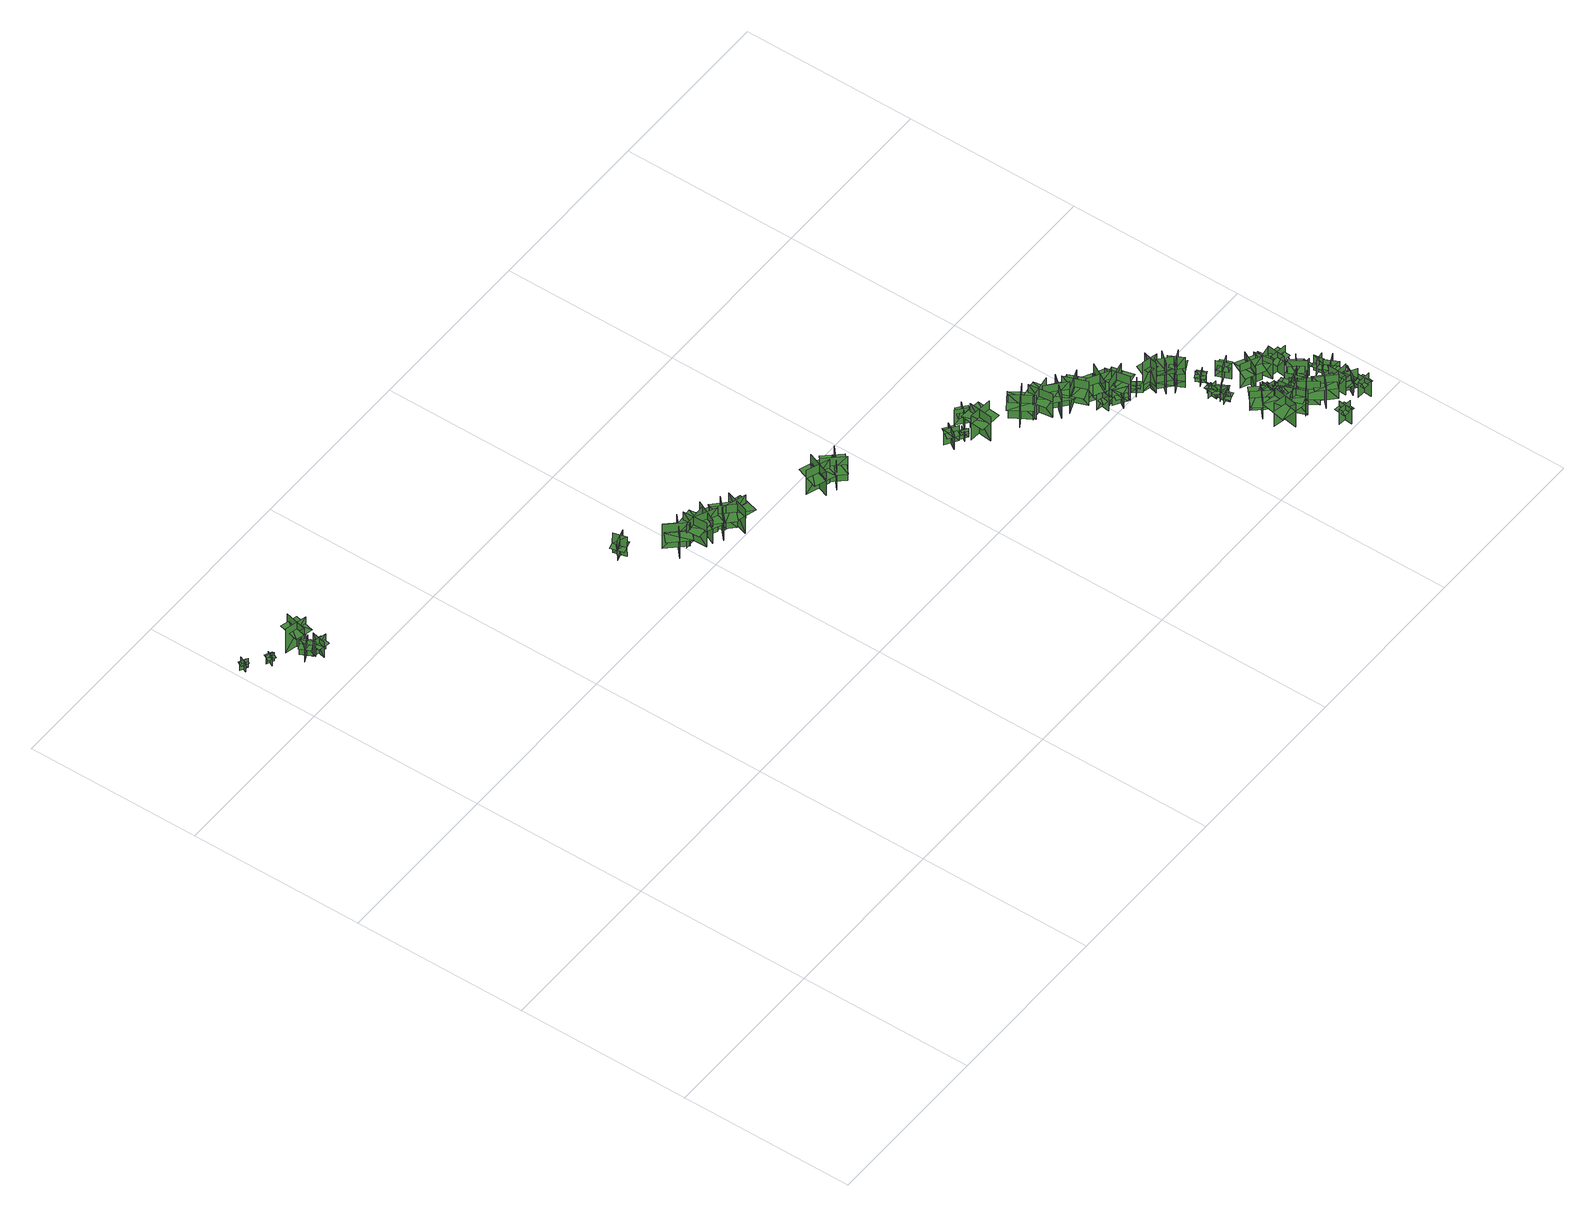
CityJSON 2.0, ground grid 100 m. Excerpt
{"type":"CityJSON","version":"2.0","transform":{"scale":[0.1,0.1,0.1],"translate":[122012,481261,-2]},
"CityObjects":{
"tree1":{"type":"SolitaryVegetationObject","geometry":[{"type":"MultiSurface","lod":"1","boundaries":[[[0,1,2]],[[0,2,3]],[[4,5,6]],[[4,6,7]],[[8,9,10]],[[8,10,11]],[[8,12,13]],[[8,13,9]]]}]},
"tree2":{"type":"SolitaryVegetationObject","geometry":[{"type":"MultiSurface","lod":"1","boundaries":[[[14,15,16]],[[14,16,17]],[[18,19,20]],[[18,20,21]],[[22,23,24]],[[22,24,25]],[[22,25,26]],[[22,26,27]]]}]},
"tree3":{"type":"SolitaryVegetationObject","geometry":[{"type":"MultiSurface","lod":"1","boundaries":[[[28,29,30]],[[28,30,31]],[[32,33,34]],[[32,34,35]],[[36,37,38]],[[36,38,39]],[[36,40,41]],[[36,41,37]]]}]},
"tree4":{"type":"SolitaryVegetationObject","geometry":[{"type":"MultiSurface","lod":"1","boundaries":[[[42,43,44]],[[42,44,45]],[[46,47,48]],[[46,48,49]],[[50,51,52]],[[50,52,53]],[[50,53,54]],[[50,54,55]]]}]},
"tree5":{"type":"SolitaryVegetationObject","geometry":[{"type":"MultiSurface","lod":"1","boundaries":[[[56,57,58]],[[56,58,59]],[[60,61,62]],[[60,62,63]],[[64,65,66]],[[64,66,67]],[[64,68,69]],[[64,69,65]]]}]},
"tree6":{"type":"SolitaryVegetationObject","geometry":[{"type":"MultiSurface","lod":"1","boundaries":[[[70,71,72]],[[70,72,73]],[[74,75,76]],[[74,76,77]],[[78,79,75]],[[78,75,74]],[[80,81,71]],[[80,71,70]],[[70,71,82]],[[70,82,83]],[[70,84,85]],[[70,85,71]]]}]},
"tree7":{"type":"SolitaryVegetationObject","geometry":[{"type":"MultiSurface","lod":"1","boundaries":[[[86,87,88]],[[86,88,89]],[[90,91,92]],[[90,92,93]],[[94,95,96]],[[94,96,97]],[[94,97,98]],[[94,98,99]]]}]},
"tree8":{"type":"SolitaryVegetationObject","geometry":[{"type":"MultiSurface","lod":"1","boundaries":[[[100,101,102]],[[100,102,103]],[[104,105,106]],[[104,106,107]],[[108,109,110]],[[108,110,111]],[[108,111,112]],[[108,112,113]]]}]},
"tree9":{"type":"SolitaryVegetationObject","geometry":[{"type":"MultiSurface","lod":"1","boundaries":[[[114,115,116]],[[114,116,117]],[[118,119,120]],[[118,120,121]],[[122,123,124]],[[122,124,125]],[[122,125,126]],[[122,126,127]]]}]},
"tree10":{"type":"SolitaryVegetationObject","geometry":[{"type":"MultiSurface","lod":"1","boundaries":[[[128,129,130]],[[128,130,131]],[[132,133,134]],[[132,134,135]],[[136,137,138]],[[136,138,139]],[[136,139,140]],[[136,140,141]]]}]},
"tree11":{"type":"SolitaryVegetationObject","geometry":[{"type":"MultiSurface","lod":"1","boundaries":[[[142,143,144]],[[142,144,145]],[[146,147,148]],[[146,148,149]],[[150,151,152]],[[150,152,153]],[[150,153,154]],[[150,154,155]]]}]},
"tree12":{"type":"SolitaryVegetationObject","geometry":[{"type":"MultiSurface","lod":"1","boundaries":[[[156,157,158]],[[156,158,159]],[[160,161,162]],[[160,162,163]],[[164,165,166]],[[164,166,167]],[[164,167,168]],[[164,168,169]]]}]},
"tree13":{"type":"SolitaryVegetationObject","geometry":[{"type":"MultiSurface","lod":"1","boundaries":[[[170,171,172]],[[170,172,173]],[[174,175,176]],[[174,176,177]],[[178,179,180]],[[178,180,181]],[[178,181,182]],[[178,182,183]]]}]},
"tree14":{"type":"SolitaryVegetationObject","geometry":[{"type":"MultiSurface","lod":"1","boundaries":[[[184,185,186]],[[184,186,187]],[[188,189,190]],[[188,190,191]],[[192,193,194]],[[192,194,195]],[[192,196,197]],[[192,197,193]]]}]},
"tree15":{"type":"SolitaryVegetationObject","geometry":[{"type":"MultiSurface","lod":"1","boundaries":[[[198,199,200]],[[198,200,201]],[[202,203,204]],[[202,204,205]],[[206,207,208]],[[206,208,209]],[[206,210,211]],[[206,211,207]]]}]},
"tree16":{"type":"SolitaryVegetationObject","geometry":[{"type":"MultiSurface","lod":"1","boundaries":[[[212,213,214]],[[212,214,215]],[[216,217,218]],[[216,218,219]],[[220,221,222]],[[220,222,223]],[[220,223,224]],[[220,224,225]]]}]},
"tree17":{"type":"SolitaryVegetationObject","geometry":[{"type":"MultiSurface","lod":"1","boundaries":[[[226,227,228]],[[226,228,229]],[[230,231,232]],[[230,232,233]],[[234,235,236]],[[234,236,237]],[[234,238,239]],[[234,239,235]]]}]},
"tree18":{"type":"SolitaryVegetationObject","geometry":[{"type":"MultiSurface","lod":"1","boundaries":[[[240,241,242]],[[240,242,243]],[[244,245,246]],[[244,246,247]],[[248,249,250]],[[248,250,251]],[[248,251,252]],[[248,252,253]]]}]},
"tree19":{"type":"SolitaryVegetationObject","geometry":[{"type":"MultiSurface","lod":"1","boundaries":[[[254,255,256]],[[254,256,257]],[[258,259,260]],[[258,260,261]],[[262,263,264]],[[262,264,265]],[[262,265,266]],[[262,266,267]]]}]},
"tree20":{"type":"SolitaryVegetationObject","geometry":[{"type":"MultiSurface","lod":"1","boundaries":[[[268,269,270]],[[268,270,271]],[[272,273,274]],[[272,274,275]],[[276,277,278]],[[276,278,279]],[[276,279,280]],[[276,280,281]]]}]},
"tree21":{"type":"SolitaryVegetationObject","geometry":[{"type":"MultiSurface","lod":"1","boundaries":[[[282,283,284]],[[282,284,285]],[[286,287,288]],[[286,288,289]],[[290,291,292]],[[290,292,293]],[[290,293,294]],[[290,294,295]]]}]},
"tree22":{"type":"SolitaryVegetationObject","geometry":[{"type":"MultiSurface","lod":"1","boundaries":[[[296,297,298]],[[296,298,299]],[[300,301,302]],[[300,302,303]],[[304,305,306]],[[304,306,307]],[[304,308,309]],[[304,309,305]]]}]},
"tree23":{"type":"SolitaryVegetationObject","geometry":[{"type":"MultiSurface","lod":"1","boundaries":[[[310,311,312]],[[310,312,313]],[[314,315,316]],[[314,316,317]],[[318,319,320]],[[318,320,321]],[[318,321,322]],[[318,322,323]]]}]},
"tree24":{"type":"SolitaryVegetationObject","geometry":[{"type":"MultiSurface","lod":"1","boundaries":[[[324,325,326]],[[324,326,327]],[[328,329,330]],[[328,330,331]],[[332,333,334]],[[332,334,335]],[[332,336,337]],[[332,337,333]]]}]},
"tree25":{"type":"SolitaryVegetationObject","geometry":[{"type":"MultiSurface","lod":"1","boundaries":[[[338,339,340]],[[338,340,341]],[[342,343,344]],[[342,344,345]],[[346,347,348]],[[346,348,349]],[[346,349,350]],[[346,350,351]]]}]},
"tree26":{"type":"SolitaryVegetationObject","geometry":[{"type":"MultiSurface","lod":"1","boundaries":[[[352,353,354]],[[352,354,355]],[[356,357,358]],[[356,358,359]],[[360,361,362]],[[360,362,363]],[[360,363,364]],[[360,364,365]]]}]},
"tree27":{"type":"SolitaryVegetationObject","geometry":[{"type":"MultiSurface","lod":"1","boundaries":[[[366,367,368]],[[366,368,369]],[[370,371,372]],[[370,372,373]],[[374,375,371]],[[374,371,370]],[[376,377,367]],[[376,367,366]],[[378,379,380]],[[378,380,381]],[[382,383,384]],[[382,384,385]]]}]},
"tree28":{"type":"SolitaryVegetationObject","geometry":[{"type":"MultiSurface","lod":"1","boundaries":[[[386,387,388]],[[386,388,389]],[[390,391,392]],[[390,392,393]],[[394,395,391]],[[394,391,390]],[[396,397,387]],[[396,387,386]],[[398,399,400]],[[398,400,401]],[[402,403,404]],[[402,404,405]]]}]},
"tree29":{"type":"SolitaryVegetationObject","geometry":[{"type":"MultiSurface","lod":"1","boundaries":[[[406,407,408]],[[406,408,409]],[[410,411,412]],[[410,412,413]],[[414,415,416]],[[414,416,417]],[[414,417,418]],[[414,418,419]]]}]},
"tree30":{"type":"SolitaryVegetationObject","geometry":[{"type":"MultiSurface","lod":"1","boundaries":[[[420,421,422]],[[420,422,423]],[[424,425,426]],[[424,426,427]],[[428,429,430]],[[428,430,431]],[[428,431,432]],[[428,432,433]]]}]},
"tree31":{"type":"SolitaryVegetationObject","geometry":[{"type":"MultiSurface","lod":"1","boundaries":[[[434,435,436]],[[434,436,437]],[[438,439,440]],[[438,440,441]],[[442,443,444]],[[442,444,445]],[[442,445,446]],[[442,446,447]]]}]},
"tree32":{"type":"SolitaryVegetationObject","geometry":[{"type":"MultiSurface","lod":"1","boundaries":[[[448,449,450]],[[448,450,451]],[[452,453,454]],[[452,454,455]],[[456,457,458]],[[456,458,459]],[[456,460,461]],[[456,461,457]]]}]},
"tree33":{"type":"SolitaryVegetationObject","geometry":[{"type":"MultiSurface","lod":"1","boundaries":[[[462,463,464]],[[462,464,465]],[[466,467,468]],[[466,468,469]],[[470,471,472]],[[470,472,473]],[[470,473,474]],[[470,474,475]]]}]},
"tree34":{"type":"SolitaryVegetationObject","geometry":[{"type":"MultiSurface","lod":"1","boundaries":[[[476,477,478]],[[476,478,479]],[[480,481,482]],[[480,482,483]],[[484,485,481]],[[484,481,480]],[[486,487,477]],[[486,477,476]],[[488,489,490]],[[488,490,491]],[[492,493,494]],[[492,494,495]]]}]},
"tree35":{"type":"SolitaryVegetationObject","geometry":[{"type":"MultiSurface","lod":"1","boundaries":[[[496,497,498]],[[496,498,499]],[[500,501,502]],[[500,502,503]],[[504,505,506]],[[504,506,507]],[[504,508,509]],[[504,509,505]]]}]},
"tree36":{"type":"SolitaryVegetationObject","geometry":[{"type":"MultiSurface","lod":"1","boundaries":[[[510,511,512]],[[510,512,513]],[[514,515,516]],[[514,516,517]],[[518,519,520]],[[518,520,521]],[[518,521,522]],[[518,522,523]]]}]},
"tree37":{"type":"SolitaryVegetationObject","geometry":[{"type":"MultiSurface","lod":"1","boundaries":[[[524,525,526]],[[524,526,527]],[[528,529,530]],[[528,530,531]],[[532,533,534]],[[532,534,535]],[[532,535,536]],[[532,536,537]]]}]},
"tree38":{"type":"SolitaryVegetationObject","geometry":[{"type":"MultiSurface","lod":"1","boundaries":[[[538,539,540]],[[538,540,541]],[[542,543,544]],[[542,544,545]],[[546,547,548]],[[546,548,549]],[[546,550,551]],[[546,551,547]]]}]},
"tree39":{"type":"SolitaryVegetationObject","geometry":[{"type":"MultiSurface","lod":"1","boundaries":[[[552,553,554]],[[552,554,555]],[[556,557,558]],[[556,558,559]],[[560,561,562]],[[560,562,563]],[[560,563,564]],[[560,564,565]]]}]},
"tree40":{"type":"SolitaryVegetationObject","geometry":[{"type":"MultiSurface","lod":"1","boundaries":[[[566,567,568]],[[566,568,569]],[[570,571,572]],[[570,572,573]],[[574,575,576]],[[574,576,577]],[[574,577,578]],[[574,578,579]]]}]},
"tree41":{"type":"SolitaryVegetationObject","geometry":[{"type":"MultiSurface","lod":"1","boundaries":[[[580,581,582]],[[580,582,583]],[[584,585,586]],[[584,586,587]],[[588,589,590]],[[588,590,591]],[[588,591,592]],[[588,592,593]]]}]},
"tree42":{"type":"SolitaryVegetationObject","geometry":[{"type":"MultiSurface","lod":"1","boundaries":[[[594,595,596]],[[594,596,597]],[[598,599,600]],[[598,600,601]],[[602,603,604]],[[602,604,605]],[[602,605,606]],[[602,606,607]]]}]},
"tree43":{"type":"SolitaryVegetationObject","geometry":[{"type":"MultiSurface","lod":"1","boundaries":[[[608,609,610]],[[608,610,611]],[[612,613,614]],[[612,614,615]],[[616,617,618]],[[616,618,619]],[[616,619,620]],[[616,620,621]]]}]},
"tree44":{"type":"SolitaryVegetationObject","geometry":[{"type":"MultiSurface","lod":"1","boundaries":[[[622,623,624]],[[622,624,625]],[[626,627,628]],[[626,628,629]],[[630,631,632]],[[630,632,633]],[[630,634,635]],[[630,635,631]]]}]},
"tree45":{"type":"SolitaryVegetationObject","geometry":[{"type":"MultiSurface","lod":"1","boundaries":[[[636,637,638]],[[636,638,639]],[[640,641,642]],[[640,642,643]],[[644,645,646]],[[644,646,647]],[[644,647,648]],[[644,648,649]]]}]},
"tree46":{"type":"SolitaryVegetationObject","geometry":[{"type":"MultiSurface","lod":"1","boundaries":[[[650,651,652]],[[650,652,653]],[[654,655,656]],[[654,656,657]],[[658,659,660]],[[658,660,661]],[[658,662,663]],[[658,663,659]]]}]},
"tree47":{"type":"SolitaryVegetationObject","geometry":[{"type":"MultiSurface","lod":"1","boundaries":[[[664,665,666]],[[664,666,667]],[[668,669,670]],[[668,670,671]],[[672,673,674]],[[672,674,675]],[[672,676,677]],[[672,677,673]]]}]},
"tree48":{"type":"SolitaryVegetationObject","geometry":[{"type":"MultiSurface","lod":"1","boundaries":[[[678,679,680]],[[678,680,681]],[[682,683,684]],[[682,684,685]],[[686,687,688]],[[686,688,689]],[[686,690,691]],[[686,691,687]]]}]},
"tree49":{"type":"SolitaryVegetationObject","geometry":[{"type":"MultiSurface","lod":"1","boundaries":[[[692,693,694]],[[692,694,695]],[[696,697,698]],[[696,698,699]],[[700,701,702]],[[700,702,703]],[[700,704,705]],[[700,705,701]]]}]},
"tree50":{"type":"SolitaryVegetationObject","geometry":[{"type":"MultiSurface","lod":"1","boundaries":[[[706,707,708]],[[706,708,709]],[[710,711,712]],[[710,712,713]],[[714,715,711]],[[714,711,710]],[[716,717,707]],[[716,707,706]],[[706,707,718]],[[706,718,719]],[[706,720,721]],[[706,721,707]]]}]},
"tree51":{"type":"SolitaryVegetationObject","geometry":[{"type":"MultiSurface","lod":"1","boundaries":[[[722,723,724]],[[722,724,725]],[[726,727,728]],[[726,728,729]],[[730,731,732]],[[730,732,733]],[[730,734,735]],[[730,735,731]]]}]},
"tree52":{"type":"SolitaryVegetationObject","geometry":[{"type":"MultiSurface","lod":"1","boundaries":[[[736,737,738]],[[736,738,739]],[[740,741,742]],[[740,742,743]],[[744,745,746]],[[744,746,747]],[[744,747,748]],[[744,748,749]]]}]},
"tree53":{"type":"SolitaryVegetationObject","geometry":[{"type":"MultiSurface","lod":"1","boundaries":[[[750,751,752]],[[750,752,753]],[[754,755,756]],[[754,756,757]],[[758,759,760]],[[758,760,761]],[[758,762,763]],[[758,763,759]]]}]},
"tree54":{"type":"SolitaryVegetationObject","geometry":[{"type":"MultiSurface","lod":"1","boundaries":[[[764,765,766]],[[764,766,767]],[[768,769,770]],[[768,770,771]],[[772,773,774]],[[772,774,775]],[[772,776,777]],[[772,777,773]]]}]},
"tree55":{"type":"SolitaryVegetationObject","geometry":[{"type":"MultiSurface","lod":"1","boundaries":[[[778,779,780]],[[778,780,781]],[[782,783,784]],[[782,784,785]],[[786,787,788]],[[786,788,789]],[[786,789,790]],[[786,790,791]]]}]},
"tree56":{"type":"SolitaryVegetationObject","geometry":[{"type":"MultiSurface","lod":"1","boundaries":[[[792,793,794]],[[792,794,795]],[[796,797,798]],[[796,798,799]],[[800,801,797]],[[800,797,796]],[[802,803,793]],[[802,793,792]],[[792,793,804]],[[792,804,805]],[[792,806,807]],[[792,807,793]]]}]}
},
"vertices":[
[59,3447,30],[16,3466,30],[16,3466,93],[59,3447,93],[46,3481,30],[27,3438,30],[27,3438,93],[46,3481,93],[56,3448,76],[16,3466,76],[9,3449,76],[48,3431,76],[63,3465,76],[24,3483,76],
[158,3396,30],[137,3357,30],[137,3357,92],[158,3396,92],[130,3388,30],[169,3367,30],[169,3367,92],[130,3388,92],[130,3388,75],[119,3368,75],[158,3347,75],[169,3367,75],[179,3386,75],[140,3407,75],
[252,3241,30],[327,3276,30],[327,3276,139],[252,3241,139],[314,3219,30],[279,3294,30],[279,3294,139],[314,3219,139],[259,3244,111],[327,3276,111],[313,3306,111],[245,3274,111],[273,3215,111],[341,3247,111],
[306,3227,33],[385,3208,33],[385,3208,142],[306,3227,142],[333,3182,33],[333,3182,142],[353,3262,142],[353,3262,33],[333,3182,108],[366,3174,108],[382,3238,108],[349,3246,108],[316,3254,108],[300,3191,108],
[350,3419,11],[318,3293,11],[318,3293,183],[350,3419,183],[262,3365,11],[388,3334,11],[388,3334,183],[262,3365,183],[347,3408,138],[318,3293,138],[368,3280,138],[397,3395,138],[298,3420,138],[269,3305,138],
[1734,2411,82],[1808,2431,82],[1797,2470,82],[1724,2450,82],[1760,2458,82],[1780,2384,82],[1784,2385,152],[1764,2459,152],[1764,2459,12],[1784,2385,12],[1735,2408,12],[1809,2428,12],[1808,2431,152],[1734,2411,152],[1744,2374,82],[1818,2394,82],
[1924,2272,21],[2017,2170,21],[2017,2170,193],[1924,2272,193],[1919,2162,21],[2021,2256,21],[2021,2256,193],[1919,2162,193],[1922,2259,138],[1876,2215,138],[1971,2115,138],[2017,2159,138],[2064,2203,138],[1969,2303,138],
[2056,2098,28],[2049,2236,28],[2049,2236,200],[2056,2098,200],[2130,2180,28],[1992,2172,28],[1992,2172,200],[2130,2180,200],[2066,2107,144],[2129,2111,144],[2119,2249,144],[2056,2245,144],[1992,2240,144],[2002,2102,144],
[2156,2213,22],[2096,2088,22],[2096,2088,195],[2156,2213,195],[2052,2177,22],[2177,2117,22],[2177,2117,195],[2052,2177,195],[2144,2209,139],[2086,2236,139],[2028,2110,139],[2086,2084,139],[2144,2057,139],[2202,2183,139],
[2142,2055,25],[2241,2151,25],[2241,2151,198],[2142,2055,198],[2252,2053,25],[2155,2152,25],[2155,2152,198],[2252,2053,198],[2155,2053,142],[2200,2008,142],[2298,2106,142],[2252,2151,142],[2207,2197,142],[2109,2099,142],
[2197,2098,21],[2329,2057,21],[2329,2057,193],[2197,2098,193],[2248,2001,21],[2289,2133,21],[2289,2133,193],[2248,2001,193],[2202,2086,138],[2184,2025,138],[2317,1986,138],[2335,2047,138],[2353,2108,138],[2220,2147,138],
[2734,1954,28],[2684,1825,28],[2684,1825,200],[2734,1954,200],[2633,1910,28],[2762,1860,28],[2762,1860,200],[2633,1910,200],[2722,1950,144],[2662,1972,144],[2614,1842,144],[2674,1820,144],[2734,1798,144],[2782,1928,144],
[2853,1900,22],[2750,1808,22],[2750,1808,194],[2853,1900,194],[2743,1906,22],[2835,1803,22],[2835,1803,194],[2743,1906,194],[2840,1901,139],[2797,1948,139],[2695,1855,139],[2738,1808,139],[2782,1760,139],[2883,1854,139],
[3308,1497,30],[3353,1565,30],[3353,1565,139],[3308,1497,139],[3371,1510,30],[3303,1556,30],[3303,1556,139],[3371,1510,139],[3311,1502,111],[3353,1565,111],[3326,1584,111],[3284,1521,111],[3339,1484,111],[3381,1547,111],
[3416,1487,31],[3378,1515,31],[3378,1515,93],[3416,1487,93],[3410,1524,31],[3382,1485,31],[3382,1485,93],[3410,1524,93],[3413,1489,77],[3378,1515,77],[3367,1500,77],[3402,1474,77],[3424,1504,77],[3389,1530,77],
[3464,1385,28],[3477,1523,28],[3477,1523,201],[3464,1385,201],[3548,1456,28],[3411,1468,28],[3411,1468,201],[3548,1456,201],[3474,1393,145],[3538,1388,145],[3549,1526,145],[3485,1531,145],[3421,1536,145],[3411,1398,145],
[3521,1609,10],[3466,1548,10],[3466,1548,119],[3521,1609,119],[3456,1605,10],[3518,1550,10],[3518,1550,119],[3456,1605,119],[3517,1604,91],[3466,1548,91],[3490,1526,91],[3541,1582,91],[3492,1626,91],[3442,1570,91],
[3716,1292,24],[3641,1408,24],[3641,1408,196],[3716,1292,196],[3739,1399,24],[3623,1324,24],[3623,1324,196],[3739,1399,196],[3719,1304,140],[3772,1340,140],[3695,1455,140],[3642,1419,140],[3589,1383,140],[3666,1268,140],
[3771,1230,28],[3751,1367,28],[3751,1367,201],[3771,1230,201],[3837,1319,28],[3700,1299,28],[3700,1299,201],[3837,1319,201],[3779,1240,145],[3843,1251,145],[3820,1387,145],[3757,1377,145],[3694,1366,145],[3716,1230,145],
[3786,1303,24],[3892,1214,24],[3892,1214,197],[3786,1303,197],[3796,1194,24],[3885,1300,24],[3885,1300,197],[3796,1194,197],[3786,1290,141],[3746,1241,141],[3854,1154,141],[3894,1203,141],[3934,1253,141],[3827,1340,141],
[3843,1181,28],[3972,1230,28],[3972,1230,200],[3843,1181,200],[3943,1135,28],[3894,1265,28],[3894,1265,200],[3943,1135,200],[3854,1175,144],[3878,1115,144],[4007,1166,144],[3983,1226,144],[3960,1285,144],[3831,1234,144],
[3983,1115,28],[3969,1033,28],[3969,1033,137],[3983,1115,137],[3940,1085,28],[3940,1085,137],[4023,1070,137],[4023,1070,28],[3986,1110,95],[3973,1037,95],[4006,1031,95],[4019,1104,95],[3951,1116,95],[3938,1043,95],
[4055,1189,26],[3987,1068,26],[3987,1068,199],[4055,1189,199],[3949,1159,26],[4070,1091,26],[4070,1091,199],[3949,1159,199],[4042,1186,143],[3986,1217,143],[3920,1095,143],[3976,1064,143],[4033,1034,143],[4098,1156,143],
[4026,983,31],[4073,1053,31],[4073,1053,140],[4026,983,140],[4078,994,31],[4078,994,140],[4008,1041,140],[4008,1041,31],[4026,989,98],[4067,1050,98],[4039,1069,98],[3998,1008,98],[4056,970,98],[4097,1031,98],
[4001,1054,25],[4137,1079,25],[4137,1079,198],[4001,1054,198],[4092,992,25],[4067,1128,25],[4067,1128,198],[4092,992,198],[4012,1046,142],[4024,983,142],[4160,1011,142],[4147,1073,142],[4134,1136,142],[3999,1109,142],
[4173,1010,31],[4125,978,31],[4125,978,109],[4173,1010,109],[4136,1017,31],[4136,1017,109],[4169,969,109],[4169,969,31],[4136,1017,84],[4116,1003,84],[4142,965,84],[4162,979,84],[4182,992,84],[4156,1031,84],
[4173,975,73],[4260,952,73],[4260,950,243],[4172,974,243],[4206,916,73],[4230,1003,73],[4230,1003,243],[4206,916,243],[4206,916,28],[4230,1003,28],[4172,974,28],[4260,950,28],[4172,974,156],[4260,951,156],[4272,995,173],[4185,1019,173],[4248,954,183],[4182,971,183],[4173,938,192],[4239,921,192],
[4295,874,73],[4227,933,73],[4228,934,243],[4296,875,243],[4291,942,73],[4232,874,73],[4232,873,243],[4291,942,243],[4291,942,28],[4232,873,28],[4296,875,28],[4228,934,28],[4296,875,156],[4227,934,156],[4197,899,172],[4266,840,172],[4237,926,183],[4289,882,183],[4311,908,192],[4259,952,192],
[4451,364,33],[4451,364,203],[4424,220,203],[4424,220,33],[4506,281,33],[4506,281,203],[4366,308,203],[4366,308,33],[4527,277,148],[4541,349,148],[4368,382,148],[4354,310,148],[4340,238,148],[4513,205,148],
[4389,614,32],[4389,614,94],[4338,598,94],[4338,598,32],[4371,582,32],[4371,582,94],[4356,631,94],[4356,631,32],[4374,575,74],[4399,582,74],[4380,644,74],[4355,636,74],[4329,628,74],[4348,567,74],
[4381,471,31],[4381,471,170],[4461,381,170],[4461,381,31],[4462,464,31],[4462,464,170],[4375,387,170],[4375,387,31],[4475,476,125],[4435,521,125],[4328,425,125],[4368,380,125],[4408,335,125],[4515,431,125],
[4350,651,29],[4355,710,29],[4355,710,108],[4350,651,108],[4386,681,29],[4327,686,29],[4327,686,108],[4386,681,108],[4350,656,87],[4355,710,87],[4332,712,87],[4327,658,87],[4374,654,87],[4378,708,87],
[4346,625,31],[4346,625,109],[4404,658,109],[4404,658,31],[4358,668,31],[4358,668,109],[4390,612,109],[4390,612,31],[4353,677,83],[4324,660,83],[4364,590,83],[4393,607,83],[4422,624,83],[4382,693,83],
[4345,881,73],[4264,840,73],[4264,841,244],[4345,882,244],[4280,902,74],[4321,822,74],[4322,822,244],[4281,903,244],[4281,903,28],[4322,822,28],[4345,882,28],[4264,841,28],[4345,882,156],[4264,841,156],[4285,799,173],[4366,840,173],[4275,846,183],[4335,878,183],[4320,908,193],[4259,877,193],
[4531,224,28],[4484,345,28],[4484,345,200],[4531,224,200],[4571,318,28],[4450,271,28],[4450,271,200],[4571,318,200],[4526,234,156],[4484,345,156],[4436,326,156],[4479,216,156],[4574,253,156],[4532,363,156],
[4469,361,30],[4469,361,139],[4496,450,139],[4496,450,30],[4440,417,30],[4440,417,139],[4527,391,139],[4527,391,30],[4427,421,104],[4414,376,104],[4521,344,104],[4535,389,104],[4548,434,104],[4440,466,104],
[4647,50,32],[4566,57,32],[4566,57,141],[4647,50,141],[4613,90,32],[4613,90,141],[4607,9,141],[4607,9,32],[4613,90,106],[4579,93,106],[4574,28,106],[4608,25,106],[4642,22,106],[4647,87,106],
[4485,397,27],[4498,479,27],[4498,479,137],[4485,397,137],[4538,436,27],[4456,449,27],[4456,449,137],[4538,436,137],[4486,404,109],[4498,479,109],[4466,484,109],[4454,409,109],[4518,399,109],[4531,473,109],
[4375,770,24],[4426,793,24],[4426,793,101],[4375,770,101],[4410,757,24],[4387,807,24],[4387,807,101],[4410,757,101],[4410,757,79],[4435,769,79],[4412,819,79],[4387,807,79],[4362,795,79],[4385,745,79],
[4475,338,30],[4475,338,169],[4595,351,169],[4595,351,30],[4527,401,30],[4527,401,169],[4540,285,169],[4540,285,30],[4525,418,124],[4465,412,124],[4481,268,124],[4541,275,124],[4601,281,124],[4585,425,124],
[4639,311,29],[4639,311,200],[4519,227,200],[4519,227,29],[4620,214,29],[4620,214,200],[4538,330,200],[4538,330,29],[4632,196,144],[4693,239,144],[4591,383,144],[4531,340,144],[4471,298,144],[4572,154,144],
[4591,422,28],[4542,426,28],[4542,426,93],[4591,422,93],[4568,449,28],[4564,400,28],[4564,400,93],[4568,449,93],[4568,443,69],[4547,445,69],[4544,410,69],[4565,409,69],[4585,407,69],[4588,441,69],
[4482,601,26],[4591,547,26],[4591,547,196],[4482,601,196],[4507,524,26],[4562,633,26],[4562,633,196],[4507,524,196],[4507,524,148],[4562,497,148],[4616,606,148],[4562,633,148],[4507,660,148],[4453,551,148],
[4540,729,19],[4463,698,19],[4463,698,129],[4540,729,129],[4480,754,19],[4511,677,19],[4511,677,129],[4480,754,129],[4534,726,100],[4463,698,100],[4476,668,100],[4546,696,100],[4521,757,100],[4451,728,100],
[4590,409,27],[4622,315,27],[4622,315,165],[4590,409,165],[4560,350,27],[4654,382,27],[4654,382,165],[4560,350,165],[4560,350,126],[4577,303,126],[4671,335,126],[4654,382,126],[4638,429,126],[4544,397,126],
[4711,166,27],[4619,257,27],[4619,257,200],[4711,166,200],[4710,268,27],[4619,176,27],[4619,176,200],[4710,268,200],[4703,174,155],[4619,257,155],[4583,221,155],[4667,137,155],[4740,210,155],[4655,294,155],
[4632,512,19],[4617,617,19],[4617,617,160],[4632,512,160],[4682,580,19],[4577,565,19],[4577,565,160],[4682,580,160],[4631,521,123],[4617,617,123],[4575,611,123],[4589,515,123],[4672,527,123],[4658,623,123],
[4640,373,25],[4723,439,25],[4723,439,166],[4640,373,166],[4723,364,25],[4657,447,25],[4657,447,166],[4723,364,166],[4647,379,129],[4723,439,129],[4697,472,129],[4621,412,129],[4673,346,129],[4749,406,129],
[4816,200,23],[4710,205,23],[4710,205,164],[4816,200,164],[4759,262,23],[4754,155,23],[4754,155,164],[4759,262,164],[4807,200,128],[4710,205,128],[4708,163,128],[4805,158,128],[4809,242,128],[4711,247,128],
[4831,137,89],[4765,176,89],[4745,142,90],[4810,103,90],[4780,123,89],[4819,188,89],[4815,191,160],[4776,125,160],[4776,125,19],[4815,191,19],[4832,139,19],[4767,179,19],[4765,176,160],[4831,137,160],[4851,170,90],[4785,209,90],
[4745,519,18],[4639,529,18],[4639,529,159],[4745,519,159],[4691,584,18],[4681,478,18],[4681,478,159],[4691,584,159],[4736,520,123],[4639,529,123],[4635,487,123],[4732,478,123],[4740,562,123],[4643,571,123],
[4864,93,17],[4782,98,17],[4782,98,125],[4864,93,125],[4829,132,17],[4829,132,125],[4824,51,125],[4824,51,17],[4829,132,91],[4795,134,91],[4791,69,91],[4825,67,91],[4859,65,91],[4863,130,91],
[4742,442,22],[4694,476,22],[4694,476,100],[4742,442,100],[4734,488,22],[4700,440,22],[4700,440,100],[4734,488,100],[4738,445,80],[4694,476,80],[4681,457,80],[4724,426,80],[4752,464,80],[4708,495,80],
[4788,402,22],[4729,404,22],[4729,404,100],[4788,402,100],[4756,436,22],[4754,377,22],[4754,377,100],[4756,436,100],[4783,402,80],[4729,404,80],[4728,381,80],[4782,378,80],[4784,425,80],[4730,427,80],
[4804,328,19],[4840,255,19],[4840,255,128],[4804,328,128],[4788,278,19],[4788,278,128],[4861,314,128],[4861,314,19],[4788,278,94],[4803,248,94],[4861,276,94],[4846,307,94],[4831,337,94],[4773,309,94],
[4844,368,60],[4786,357,60],[4792,327,61],[4850,338,61],[4822,334,60],[4810,392,60],[4807,391,115],[4818,333,115],[4818,333,6],[4807,391,6],[4844,371,6],[4785,359,6],[4786,357,115],[4844,368,115],[4838,398,61],[4780,386,61]
]}
